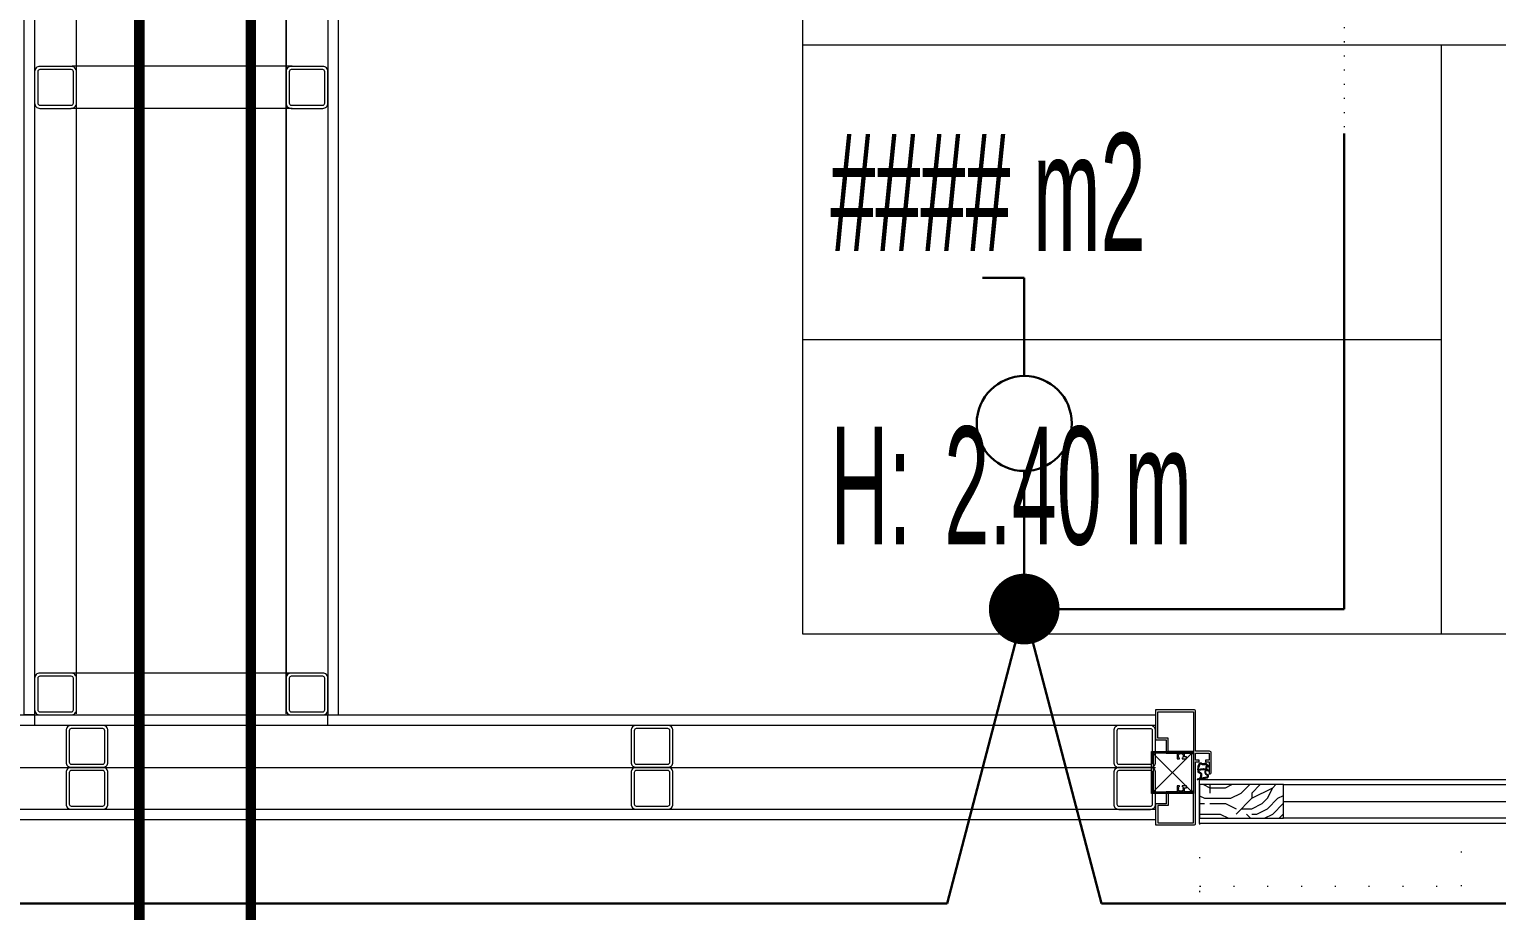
# Model space of a CAD drawing. Extents: x -2012 to 34975, y -1043 to 8321.
# Drawn here: x 3221.3 to 3361.4, y 3268.8 to 3352.9 of the extents above; entities that cross this region are included whole.
import ezdxf
from ezdxf.enums import TextEntityAlignment as Align

# ---------------------------------------------------------------- set-up
doc = ezdxf.new("R2010")
doc.units = 0
doc.header["$LTSCALE"] = 25
doc.header["$PDMODE"] = 1
doc.linetypes.add('DOT2', pattern=[0.125, 0, -0.125])
doc.linetypes.add('HIDDEN2', pattern=[4.7625, 3.175, -1.5875])
doc.layers.get('0').update_dxf_attribs({"color": 9, "lineweight": 9})
for name, color, linetype, lineweight in [('06D', 9, 'Continuous', 9), ('09', 9, 'Continuous', 9), ('10', 9, 'Continuous', 9), ('11', 9, 'Continuous', 9), ('12', 9, 'Continuous', 9), ('20', 9, 'DOT2', 9), ('21', 9, 'Continuous', 9), ('21_MAHAL', 9, 'Continuous', 9), ('31', 9, 'Continuous', 9), ('33', 9, 'BATTING', 9), ('E-ANAHTAR', 7, 'Continuous', 30), ('E-KABLO', 7, 'Continuous', 30), ('E-YUKARI ÇIKAN HAT', 7, 'Continuous', 30)]:
    doc.layers.add(name, color=color, linetype=linetype, lineweight=lineweight)
doc.styles.add('Arial', font='arial.ttf', dxfattribs={"height": 2.5})
doc.styles.add('MuuM_TEXT-STANDART', font='ARIALN.TTF')
doc.styles.add('TX-TEXT', font='')
doc.styles.get('TX-TEXT').set_extended_font_data('TrSah Futura Lt BT')
doc.linetypes.add('BATTING', pattern='A,0.0001,-0.1,[134,ltypeshp.shx,S=0.1,R=0,X=-0.1,Y=0],-0.2,[134,ltypeshp.shx,S=0.1,R=180,X=0.1,Y=0],-0.1', length=0.4001)

# ---------------------------------------------------------------- blocks, each defined once
blk = doc.blocks.new('Prf-40x40')
for points in [[(1.5, -2), (-1.5, -2, -0.414214), (-2, -1.5), (-2, 1.5, -0.414214), (-1.5, 2), (1.5, 2, -0.414214), (2, 1.5), (2, -1.5, -0.414214)], [(1.5, -1.7), (-1.5, -1.7, -0.414214), (-1.7, -1.5), (-1.7, 1.5, -0.414214), (-1.5, 1.7), (1.5, 1.7, -0.414214), (1.7, 1.5), (1.7, -1.5, -0.414214)]]:
    blk.add_lwpolyline(points, format="xyb", close=True)
blk.add_point((0, 0))
blk = doc.blocks.new('p-korkasa_40x40')
at = {"layer": '10'}
for points in [[(-2, -2), (-2, -2, 4.557572), (-2, -2), (2, -2, 6.895317), (2, -2), (2, -2), (2, 2), (-2, 2), (-2, -2)], [(-1.85, -1.85), (-1.85, 1.85), (1.85, 1.85), (1.85, -1.85), (-1.85, -1.85, -4.556435), (-1.85, -1.85)]]:
    blk.add_lwpolyline(points, format="xyb", close=True, dxfattribs=at)
for points in [[(2, -2), (-2, 2)], [(2, 2), (-2, -1.97)]]:
    blk.add_lwpolyline(points, dxfattribs=at)
blk = doc.blocks.new('p-krt-100lukahsapkapi')
at = {"layer": '09'}
h = blk.add_hatch(dxfattribs=at)
h.set_pattern_fill('LOGEND', color=256, scale=10, style=0)
h.set_pattern_definition([(360, (-13216.04, 12680.983), (10, -10), [3, -7]), (360, (-13216.04, 12680.483), (10, -10), [3, -7]), (360, (-13215.54, 12679.483), (10, -10), [2, -8]), (360, (-13215.04, 12678.483), (10, -10), [1.5, -8.5]), (360, (-13215.04, 12677.483), (10, -10), [1, -9]), (360, (-13217.54, 12676.483), (10, -10), [0.5, -2.5, 0.5, -6.5]), (360, (-13216.04, 12675.983), (10, -10), [0.5, -4, 1.5, -4]), (360, (-13214.04, 12675.483), (10, -10), [0.5, -0.5, 0.5, -8.5]), (360, (-13214.54, 12674.983), (10, -10), [0.5, -9.5]), (360, (-13215.04, 12673.983), (10, -10), [1.5, -8.5]), (360, (-13215.04, 12672.983), (10, -10), [2, -8]), (360, (-13215.54, 12671.983), (10, -10), [2.5, -3, 0.5, -4]), (270, (-13219.54, 12677.983), (-10, -10), [0.5, -1, 2.5, -6]), (270, (-13219.04, 12676.983), (-10, -10), [0.5, -0.5, 1.5, -7.5]), (270, (-13218.54, 12672.983), (-10, -10), [1, -9]), (270, (-13218.04, 12676.983), (-10, -10), [2, -3, 0.5, -4.5]), (270, (-13217.54, 12671.483), (-10, -10), [0.5, -9.5]), (270, (-13217.04, 12676.483), (-10, -10), [1.5, -8.5]), (270, (-13216.04, 12675.983), (-10, -10), [1, -9]), (270, (-13215.04, 12675.983), (-10, -10), [0.5, -1.5, 1.5, -6.5]), (270, (-13214.54, 12675.483), (-10, -10), [0.5, -9.5]), (270, (-13214.04, 12677.483), (-10, -10), [1.4, -8.6]), (270, (-13213.54, 12679.483), (-10, -10), [1, -9]), (270, (-13212.54, 12675.483), (-10, -10), [0.5, -9.5]), (270, (-13211.54, 12675.983), (-10, -10), [1.5, -8.5]), (270, (-13210.54, 12675.983), (-10, -10), [1.5, -8.5]), (315, (-13212.0395, 12679.983), (-3e-15, -10), [0.7071, -0.7071, 0.7071, -12.0208356]), (315, (-13214.0395, 12677.483), (-3e-15, -10), [1.4142, -12.7279356]), (315, (-13218.0395, 12672.483), (-3e-15, -10), [1.4142, -12.7279356]), (315, (-13216.0395, 12674.983), (-3e-15, -10), [1.4142, -12.7279356]), (315, (-13215.5395, 12676.983), (-3e-15, -10), [1.4142, -12.7279356]), (315, (-13212.5395, 12678.983), (-3e-15, -10), [1.4142, -12.7279356]), (315, (-13213.5395, 12678.483), (-3e-15, -10), [2.12132, -12.0208156]), (315, (-13216.5395, 12673.983), (-3e-15, -10), [0.7071, -13.4350356]), (315, (-13217.0395, 12672.983), (-3e-15, -10), [0.7071, -13.4350356]), (315, (-13213.0395, 12672.983), (-3e-15, -10), [0.7071, -13.4350356]), (315, (-13217.0395, 12677.983), (-3e-15, -10), [0.7071, -13.4350356]), (315, (-13211.5395, 12674.483), (-3e-15, -10), [0.7071, -13.4350356]), (315, (-13215.0395, 12675.483), (-3e-15, -10), [0.7071, -13.4350356]), (315, (-13214.0395, 12674.483), (-3e-15, -10), [0.7071, -13.4350356]), (225, (-13214.5395, 12676.483), (-10, 3e-15), [0.7071, -0.7071, 2.12132, -10.6066156]), (225, (-13213.0395, 12676.483), (-10, 3e-15), [0.7071, -13.4350356]), (225, (-13213.0395, 12679.983), (-10, 3e-15), [0.7071, -13.4350356]), (225, (-13215.0395, 12677.483), (-10, 3e-15), [0.7071, -13.4350356]), (225, (-13213.5395, 12675.483), (-10, 3e-15), [0.7071, -13.4350356]), (225, (-13216.0395, 12677.983), (-10, 3e-15), [0.7071, -13.4350356]), (225, (-13212.0395, 12677.983), (-10, 3e-15), [0.7071, -13.4350356]), (225, (-13219.0395, 12680.983), (-10, 3e-15), [0.7071, -13.4350356]), (225, (-13218.5395, 12680.483), (-10, 3e-15), [1.4142, -12.7279356]), (225, (-13218.0395, 12679.983), (-10, 3e-15), [1.4142, -12.7279356]), (225, (-13217.0395, 12679.983), (-10, 3e-15), [1.4142, -12.7279356]), (225, (-13216.5395, 12678.983), (-10, 3e-15), [1.4142, -12.7279356]), (225, (-13212.5395, 12674.983), (-10, 3e-15), [1.4142, -12.7279356]), (225, (-13210.5395, 12679.983), (-10, 3e-15), [1.4142, -12.7279356]), (225, (-13210.0395, 12671.983), (-10, 3e-15), [1.4142, -12.7279356]), (225, (-13210.0395, 12672.983), (-10, 3e-15), [1.4142, -12.7279356]), (225, (-13211.0395, 12673.483), (-10, 3e-15), [1.4142, -12.7279356]), (225, (-13218.0395, 12673.483), (-10, 3e-15), [2.12132, -12.0208156]), (225, (-13211.5395, 12674.483), (-10, 3e-15), [2.12132, -12.0208156]), (333.43495, (-13217.0395, 12671.483), (10, -4e-09), [1.118, -21.24268]), (333.43495, (-13217.0395, 12676.483), (10, -4e-09), [1.118, -21.24268]), (333.43495, (-13216.0395, 12673.483), (10, -4e-09), [1.118, -21.24268]), (333.43495, (-13213.0395, 12680.483), (10, -4e-09), [1.118, -21.24268]), (333.43495, (-13213.5395, 12679.483), (10, -4e-09), [1.118, -21.24268]), (333.43495, (-13216.5395, 12677.483), (10, -4e-09), [1.118, -21.24268]), (333.43495, (-13216.5395, 12672.483), (10, -4e-09), [1.118, -21.24268]), (333.43495, (-13213.5395, 12675.483), (10, -4e-09), [2.236, -20.12468]), (296.56505, (-13213.5395, 12673.983), (5e-10, -10), [1.118, -21.24268]), (296.56505, (-13212.0395, 12676.983), (5e-10, -10), [1.118, -21.24268]), (296.56505, (-13217.0395, 12674.983), (5e-10, -10), [1.118, -21.24268]), (296.56505, (-13219.0395, 12674.483), (5e-10, -10), [1.118, -21.24268]), (296.56505, (-13213.0395, 12676.483), (5e-10, -10), [1.118, -21.24268]), (296.56505, (-13214.0395, 12676.483), (5e-10, -10), [1.118, -21.24268]), (296.56505, (-13218.0395, 12674.983), (5e-10, -10), [2.236, -20.12468]), (296.56505, (-13210.5395, 12678.483), (5e-10, -10), [2.236, -20.12468]), (296.56505, (-13211.5395, 12677.983), (5e-10, -10), [2.236, -20.12468]), (243.43495, (-13219.5395, 12679.483), (-4e-09, -10), [1.118, -21.24268]), (243.43495, (-13219.5395, 12673.983), (-4e-09, -10), [1.118, -21.24268]), (243.43495, (-13217.5395, 12680.983), (-4e-09, -10), [1.118, -21.24268]), (243.43495, (-13218.5395, 12671.983), (-4e-09, -10), [1.118, -21.24268]), (243.43495, (-13217.5395, 12677.983), (-4e-09, -10), [1.118, -21.24268]), (243.43495, (-13215.5395, 12676.983), (-4e-09, -10), [1.118, -21.24268]), (243.43495, (-13214.5395, 12674.983), (-4e-09, -10), [1.118, -21.24268]), (243.43495, (-13219.0395, 12678.983), (3.2e-06, -10.0000016), [1.118, -21.24268]), (243.43495, (-13216.5395, 12677.483), (-4e-09, -10), [1.118, -21.24268]), (243.43495, (-13213.5395, 12678.483), (-4e-09, -10), [1.118, -21.24268]), (243.43495, (-13212.5395, 12677.483), (-4e-09, -10), [1.118, -21.24268]), (243.43495, (-13210.5395, 12674.483), (-4e-09, -10), [1.118, -21.24268]), (243.43495, (-13218.0395, 12671.483), (-4e-09, -10), [1.118, -21.24268]), (243.43495, (-13219.5395, 12671.983), (-4e-09, -10), [2.236, -20.12468]), (243.43495, (-13218.0395, 12678.983), (-4e-09, -10), [2.236, -20.12468]), (206.56505, (-13219.5395, 12680.483), (-10, -5e-10), [1.118, -21.24268]), (206.56505, (-13211.0395, 12680.983), (-10, -5e-10), [1.118, -21.24268]), (206.56505, (-13211.5395, 12675.983), (-10, -5e-10), [1.118, -21.24268]), (206.56505, (-13215.5395, 12679.483), (-10, -5e-10), [1.118, -21.24268]), (206.56505, (-13216.0395, 12680.483), (-10, -5e-10), [1.118, -21.24268]), (206.56505, (-13215.0395, 12678.483), (-10, -5e-10), [1.118, -21.24268]), (206.56505, (-13212.0395, 12672.483), (-10, -5e-10), [1.118, -21.24268]), (206.56505, (-13211.0395, 12671.983), (-10, -5e-10), [2.236, -20.12468])])
h.paths.add_polyline_path([(6.65, -4.2), (6.65, -12.2), (9.85, -12.2), (9.85, -4.2)])
at = {"layer": '10'}
h = blk.add_hatch(color=256, dxfattribs=at)
edge = h.paths.add_edge_path()
edge.add_spline(control_points=[(4.94, -5.09), (4.89, -5.05), (4.79, -4.98), (4.7, -4.87), (4.59, -4.78), (4.64, -4.67), (4.68, -4.57), (4.66, -4.46), (4.59, -4.38), (4.59, -4.29), (4.59, -4.17), (4.75, -4.1), (4.92, -4.02), (5.16, -4), (5.32, -4.02), (5.46, -4.01), (5.48, -4.13), (5.56, -4.2), (5.64, -4.31), (5.77, -4.29), (5.89, -4.27), (6.03, -4.23), (6.08, -4.11), (6.13, -3.93), (6.15, -3.98), (6.16, -4)], knot_values=[0, 0, 0, 0, 1.972481, 3.574486, 4.459232, 5.627327, 6.631388, 7.787073, 8.750153, 9.776377, 10.52172, 11.983185, 14.349038, 16.622963, 18.666606, 19.53266, 20.303207, 21.531065, 22.895002, 24.140503, 24.941405, 26.576439, 28.121431, 29.408424, 30.069043, 30.069043, 30.069043, 30.069043], degree=3, periodic=0)
edge.add_arc((6.14, -4.01), 0.02, 350.3039, 376.2766, ccw=False)
edge.add_line((6.16, -4.01), (5.99, -4.96))
edge.add_spline(control_points=[(5.99, -4.96), (5.95, -4.99), (5.88, -5.04), (5.78, -5.05), (5.72, -5.03), (5.72, -5.03), (5.7, -4.96), (5.7, -4.96)], knot_values=[0, 0, 0, 0, 0.223005, 0.446978, 0.802266, 1.018677, 1.060394, 1.060394, 1.060394, 1.060394], degree=3, periodic=0)
edge.add_arc((5.47, -5.02), 0.24, 372.8446, 501.1424)
edge.add_spline(control_points=[(5.28, -4.86), (5.3, -4.89), (5.29, -4.95), (5.35, -5.05), (5.23, -5.04), (5.22, -4.85), (5.06, -4.91), (4.82, -4.9), (4.95, -5.02), (4.95, -5.07), (4.94, -5.09)], knot_values=[1.684533, 1.684533, 1.684533, 1.684533, 1.827513, 2.001132, 2.034133, 2.383878, 2.57075, 2.817302, 2.995365, 3.101802, 3.101802, 3.101802, 3.101802], degree=3, periodic=0)
edge = h.paths.add_edge_path(flags=16)
edge.add_spline(control_points=[(5.97, -4.31), (5.95, -4.32), (5.93, -4.34), (5.89, -4.36), (5.88, -4.37), (5.87, -4.37)], knot_values=[4.696286, 4.696286, 4.696286, 4.696286, 4.796123, 4.796123, 4.85442, 4.85442, 4.85442, 4.85442], degree=3, periodic=0)
edge.add_spline(control_points=[(5.87, -4.37), (5.87, -4.37), (5.87, -4.37), (5.86, -4.37), (5.85, -4.37), (5.83, -4.38), (5.82, -4.38), (5.81, -4.38), (5.8, -4.38), (5.77, -4.38), (5.75, -4.39), (5.71, -4.39), (5.69, -4.39), (5.65, -4.38), (5.64, -4.38), (5.61, -4.37), (5.59, -4.36), (5.56, -4.34), (5.55, -4.33), (5.52, -4.31), (5.51, -4.29), (5.49, -4.27), (5.49, -4.26), (5.47, -4.24), (5.46, -4.23), (5.44, -4.21), (5.43, -4.18), (5.41, -4.16)], knot_values=[3.795206, 3.795206, 3.795206, 3.795206, 3.825435, 3.825435, 3.876176, 3.876176, 3.92312, 3.92312, 3.970064, 3.970064, 4.05608, 4.05608, 4.142095, 4.142095, 4.181856, 4.181856, 4.244412, 4.244412, 4.309456, 4.309456, 4.374501, 4.374501, 4.4364, 4.4364, 4.4983, 4.4983, 4.605733, 4.605733, 4.605733, 4.605733], degree=3, periodic=0)
edge.add_arc((5.34, -4.19), 0.076, 386.2267, 512.7778)
edge.add_arc((6.25, -4.58), 1.06, 156.6238, 191.1623)
edge.add_arc((5.23, -4.78), 0.02, 191.0999, 300.1954)
edge.add_arc((5.45, -5.06), 0.342, 24.4881, 128.8713, ccw=False)
edge.add_arc((5.83, -4.9), 0.0708, 198.1816, 359.8423)
edge.add_line((5.9, -4.9), (6, -4.33))
edge.add_arc((5.98, -4.32), 0.02, 350.3039, 494.3622)
edge = h.paths.add_edge_path(flags=16)
edge.add_spline(control_points=[(5.1, -4.07), (5.1, -4.07), (5.09, -4.07), (5.06, -4.08), (5.03, -4.09), (4.99, -4.11), (4.99, -4.11), (4.99, -4.11)], knot_values=[2.606882, 2.606882, 2.606882, 2.606882, 2.618309, 2.618309, 2.814705, 2.814705, 2.821436, 2.821436, 2.821436, 2.821436], degree=3, periodic=0)
edge.add_spline(control_points=[(4.99, -4.11), (4.96, -4.12), (4.92, -4.13), (4.89, -4.14), (4.89, -4.14), (4.89, -4.14)], knot_values=[2.408074, 2.408074, 2.408074, 2.408074, 2.597739, 2.597739, 2.606882, 2.606882, 2.606882, 2.606882], degree=3, periodic=0)
edge.add_spline(control_points=[(4.89, -4.14), (4.87, -4.15), (4.86, -4.15), (4.83, -4.17), (4.81, -4.17), (4.78, -4.19), (4.77, -4.19), (4.76, -4.2)], knot_values=[2.149006, 2.149006, 2.149006, 2.149006, 2.238061, 2.238061, 2.336259, 2.336259, 2.408074, 2.408074, 2.408074, 2.408074], degree=3, periodic=0)
edge.add_spline(control_points=[(4.76, -4.2), (4.75, -4.2), (4.75, -4.2), (4.73, -4.21), (4.73, -4.21), (4.71, -4.22), (4.71, -4.22), (4.7, -4.23), (4.69, -4.23), (4.69, -4.23)], knot_values=[1.977607, 1.977607, 1.977607, 1.977607, 2.00399, 2.00399, 2.053089, 2.053089, 2.101048, 2.101048, 2.149006, 2.149006, 2.149006, 2.149006], degree=3, periodic=0)
edge.add_arc((4.7, -4.25), 0.02, 128.4336, 179.4444)
edge.add_spline(control_points=[(4.68, -4.25), (4.68, -4.25), (4.68, -4.25), (4.68, -4.26), (4.68, -4.26), (4.68, -4.28), (4.68, -4.29), (4.68, -4.3)], knot_values=[1.698781, 1.698781, 1.698781, 1.698781, 1.709176, 1.709176, 1.751194, 1.751194, 1.814824, 1.814824, 1.814824, 1.814824], degree=3, periodic=0)
edge.add_spline(control_points=[(4.68, -4.3), (4.68, -4.3), (4.68, -4.3), (4.68, -4.31), (4.68, -4.32), (4.68, -4.33), (4.68, -4.33), (4.68, -4.34), (4.68, -4.34), (4.68, -4.34), (4.69, -4.35), (4.69, -4.35), (4.69, -4.35), (4.69, -4.35), (4.69, -4.36), (4.69, -4.36), (4.69, -4.36), (4.7, -4.36)], knot_values=[1.498289, 1.498289, 1.498289, 1.498289, 1.4989, 1.4989, 1.556387, 1.556387, 1.58513, 1.58513, 1.613874, 1.613874, 1.646409, 1.646409, 1.665385, 1.665385, 1.684361, 1.684361, 1.698781, 1.698781, 1.698781, 1.698781], degree=3, periodic=0)
edge.add_line((4.7, -4.36), (4.72, -4.41))
edge.add_line((4.72, -4.41), (4.75, -4.49))
edge.add_line((4.75, -4.49), (4.76, -4.57))
edge.add_line((4.76, -4.57), (4.74, -4.67))
edge.add_spline(control_points=[(4.74, -4.67), (4.74, -4.68), (4.73, -4.69), (4.72, -4.72), (4.72, -4.73), (4.71, -4.75)], knot_values=[0.932214, 0.932214, 0.932214, 0.932214, 0.972815, 0.972815, 1.05928, 1.05928, 1.05928, 1.05928], degree=3, periodic=0)
edge.add_arc((4.73, -4.75), 0.02, 155.8712, 228.8124)
edge.add_spline(control_points=[(4.72, -4.77), (4.72, -4.77), (4.73, -4.78), (4.74, -4.79), (4.74, -4.79), (4.74, -4.79)], knot_values=[0.619149, 0.619149, 0.619149, 0.619149, 0.680038, 0.680038, 0.680134, 0.680134, 0.680134, 0.680134], degree=3, periodic=0)
edge.add_line((4.74, -4.79), (4.77, -4.82))
edge.add_arc((4.82, -4.76), 0.076, 225.6174, 248.1751)
edge.add_line((4.8, -4.83), (4.87, -4.84))
edge.add_line((4.87, -4.84), (4.95, -4.83))
edge.add_line((4.95, -4.83), (5.03, -4.83))
edge.add_line((5.03, -4.83), (5.08, -4.83))
edge.add_line((5.08, -4.83), (5.08, -4.83))
edge.add_arc((5.07, -4.75), 0.076, 277.7459, 367.2282)
edge.add_line((5.15, -4.74), (5.15, -4.74))
edge.add_line((5.15, -4.74), (5.13, -4.68))
edge.add_line((5.13, -4.68), (5.12, -4.58))
edge.add_line((5.12, -4.58), (5.13, -4.46))
edge.add_line((5.13, -4.46), (5.13, -4.39))
edge.add_line((5.13, -4.39), (5.16, -4.25))
edge.add_arc((6.11, -4.53), 0.983, 158.9159, 163.3259, ccw=False)
edge.add_arc((5.12, -4.15), 0.076, 336.3055, 465.435)
for p, q in [((6.16, -4.01), (5.99, -4.96)), ((4.83, -4.84), (5.08, -4.83)), ((6, -4.33), (5.9, -4.9))]:
    blk.add_line(p, q, dxfattribs=at)
blk.add_lwpolyline([(2.35, 0, -0.414214), (2.38, -0.02), (2.38, -1), (3.61, -1, -0.414214), (3.64, -1.02), (3.64, -2.05), (4.2, -2.05), (4.2, -2.28), (4.09, -2.28), (4.13, -2.24, 0.091673), (4.05, -2.17), (4.02, -2.2, 0.288261), (3.78, -2.2), (3.74, -2.17, 0.091673), (3.67, -2.24), (3.71, -2.28, 0.288261), (3.71, -2.52), (3.67, -2.55, 0.091673), (3.74, -2.62), (3.78, -2.59, 0.288261), (4.02, -2.59), (4.05, -2.62, 0.091673), (4.13, -2.55), (4.09, -2.52), (4.2, -2.52), (4.2, -2.92, -0.414214), (4.17, -2.95), (4.02, -2.95, -0.414214), (4, -2.92), (4, -2.75), (3.64, -2.75), (3.64, -3.45, 0.414214), (3.79, -3.6), (7.17, -3.6, 0.414214), (7.32, -3.45), (7.32, -2.75), (6.96, -2.75), (6.96, -2.92, -0.414214), (6.94, -2.95), (6.79, -2.95, -0.414214), (6.76, -2.92), (6.76, -2.52), (6.87, -2.52), (6.83, -2.55, 0.091673), (6.91, -2.62), (6.94, -2.59, 0.288261), (7.18, -2.59), (7.22, -2.62, 0.091673), (7.29, -2.55), (7.25, -2.52, 0.288261), (7.25, -2.28), (7.29, -2.24, 0.091673), (7.22, -2.17), (7.18, -2.2, 0.288261), (6.94, -2.2), (6.91, -2.17, 0.091673), (6.83, -2.24), (6.87, -2.28), (6.76, -2.28), (6.76, -2.05), (7.32, -2.05), (7.32, -1.02, -0.414214), (7.34, -1), (8.48, -1), (8.48, -0.02, -0.414214), (8.5, 0), (10.47, 0, -0.414214), (10.5, -0.02), (10.5, -3.65, -0.414214), (10.35, -3.8), (4.48, -3.8), (4.48, -4.12, -0.414214), (4.45, -4.15), (4.32, -4.15, -0.414214), (4.3, -4.12), (4.3, -3.8), (3.64, -3.8), (3.64, -5.12), (4.3, -5.12), (4.3, -4.79, -0.414214), (4.32, -4.77), (4.45, -4.77, -0.414214), (4.48, -4.79), (4.48, -5.12), (5.62, -5.12), (5.62, -5.15, -0.414214), (5.47, -5.3), (3.61, -5.3, -0.414214), (3.46, -5.15), (3.46, -3.8), (-0.35, -3.8, -0.414214), (-0.5, -3.65), (-0.5, -0.02, -0.414214), (-0.48, 0)], format="xyb", close=True, dxfattribs=at)
for points in [[(-0.3, -0.2), (-0.3, -3.6), (3.48, -3.6), (3.48, -1.18), (2.22, -1.18), (2.22, -0.2)], [(7.48, -1.18), (8.64, -1.18), (8.64, -0.2), (10.3, -0.2), (10.3, -3.6), (7.48, -3.6)]]:
    blk.add_lwpolyline(points, close=True, dxfattribs=at)
blk.add_lwpolyline([(5.19, -4.14), (5.16, -4.25), (5.13, -4.39), (5.13, -4.46), (5.12, -4.58), (5.13, -4.68), (5.15, -4.74), (5.13, -4.8), (5.08, -4.83), (5.03, -4.83), (4.95, -4.83), (4.87, -4.84), (4.8, -4.83), (4.77, -4.82), (4.74, -4.79), (4.71, -4.76), (4.74, -4.67), (4.76, -4.57), (4.75, -4.49), (4.72, -4.41), (4.7, -4.36), (4.68, -4.3), (4.69, -4.23), (4.76, -4.2), (4.89, -4.14), (4.99, -4.11), (5.1, -4.07), (5.18, -4.1), (5.18, -4.1), (5.19, -4.14)], dxfattribs=at)
for centre, radius, start, end in [((5.12, -4.15), 0.076, 336.3055, 105.435), ((6.11, -4.53), 0.983, 158.9159, 192.4907), ((6.25, -4.58), 1.06, 156.6238, 191.1647), ((5.34, -4.19), 0.076, 26.2267, 152.7778), ((4.7, -4.25), 0.02, 128.4336, 173.2033), ((4.73, -4.75), 0.02, 158.8417, 227.7427), ((4.82, -4.76), 0.076, 225.6174, 270.7329), ((5.07, -4.75), 0.076, 277.7459, 5.7821), ((5.23, -4.78), 0.02, 191.2271, 300.1954), ((5.45, -5.06), 0.342, 24.4547, 128.8713), ((5.47, -5.02), 0.24, 12.8446, 141.1424), ((5.83, -4.9), 0.0708, 197.4548, 1.5695), ((5.98, -4.32), 0.02, 350.3039, 134.3622)]:
    blk.add_arc(centre, radius, start, end, dxfattribs=at)
for points, knots in [([(4.94, -5.09), (4.89, -5.05), (4.79, -4.98), (4.7, -4.87), (4.59, -4.78), (4.64, -4.67), (4.68, -4.57), (4.66, -4.46), (4.59, -4.38), (4.59, -4.29), (4.59, -4.17), (4.75, -4.1), (4.92, -4.02), (5.16, -4), (5.32, -4.02), (5.46, -4.01), (5.48, -4.13), (5.56, -4.2), (5.64, -4.31), (5.77, -4.29), (5.89, -4.27), (6.03, -4.23), (6.1, -4.11), (6.13, -3.93), (6.15, -3.98), (6.16, -4)], [0, 0, 0, 0, 1.972481, 3.574486, 4.459232, 5.627327, 6.631388, 7.787073, 8.750153, 9.776377, 10.52172, 11.983185, 14.349038, 16.622963, 18.666606, 19.53266, 20.303207, 21.531065, 22.895002, 24.140503, 24.941405, 26.576439, 28.121431, 29.408424, 30.069043, 30.069043, 30.069043, 30.069043]), ([(4.69, -4.23), (4.69, -4.23), (4.7, -4.23), (4.71, -4.22), (4.71, -4.22), (4.73, -4.21), (4.73, -4.21), (4.76, -4.2), (4.78, -4.19), (4.81, -4.17), (4.83, -4.17), (4.86, -4.15), (4.88, -4.15), (4.93, -4.13), (4.96, -4.12), (5.03, -4.09), (5.06, -4.08), (5.09, -4.07), (5.1, -4.07), (5.1, -4.07)], [1.9776074, 1.9776074, 1.9776074, 1.9776074, 2.025566, 2.025566, 2.0735245, 2.0735245, 2.1226235, 2.1226235, 2.2208216, 2.2208216, 2.3190196, 2.3190196, 2.4172177, 2.4172177, 2.6136138, 2.6136138, 2.8100099, 2.8100099, 2.8214364, 2.8214364, 2.8214364, 2.8214364]), ([(5.41, -4.16), (5.43, -4.18), (5.44, -4.21), (5.46, -4.23), (5.47, -4.24), (5.49, -4.26), (5.49, -4.27), (5.51, -4.29), (5.52, -4.31), (5.55, -4.33), (5.56, -4.34), (5.59, -4.36), (5.61, -4.37), (5.64, -4.38), (5.65, -4.38), (5.69, -4.39), (5.71, -4.39), (5.75, -4.39), (5.77, -4.38), (5.8, -4.38), (5.81, -4.38), (5.82, -4.38), (5.83, -4.38), (5.85, -4.37), (5.86, -4.37), (5.87, -4.37), (5.87, -4.37), (5.87, -4.37)], [3.7952058, 3.7952058, 3.7952058, 3.7952058, 3.9026393, 3.9026393, 3.9645387, 3.9645387, 4.0264381, 4.0264381, 4.0914828, 4.0914828, 4.1565275, 4.1565275, 4.2190829, 4.2190829, 4.2588441, 4.2588441, 4.3448595, 4.3448595, 4.4308749, 4.4308749, 4.4778191, 4.4778191, 4.5247633, 4.5247633, 4.5755038, 4.5755038, 4.6057333, 4.6057333, 4.6057333, 4.6057333]), ([(4.71, -4.75), (4.72, -4.73), (4.72, -4.72), (4.74, -4.69), (4.74, -4.67), (4.75, -4.64), (4.76, -4.63), (4.76, -4.59), (4.76, -4.57), (4.76, -4.53), (4.76, -4.51), (4.75, -4.47), (4.74, -4.45), (4.73, -4.42), (4.72, -4.41), (4.71, -4.4), (4.71, -4.39), (4.7, -4.37), (4.7, -4.36), (4.69, -4.36), (4.69, -4.35), (4.69, -4.35), (4.69, -4.35), (4.69, -4.35), (4.68, -4.34), (4.68, -4.34), (4.68, -4.34), (4.68, -4.33), (4.68, -4.33), (4.68, -4.32), (4.68, -4.31), (4.68, -4.29), (4.68, -4.28), (4.68, -4.26), (4.68, -4.26), (4.68, -4.25), (4.68, -4.25), (4.68, -4.25)], [0.9322139, 0.9322139, 0.9322139, 0.9322139, 1.0186789, 1.0186789, 1.0825561, 1.0825561, 1.1464333, 1.1464333, 1.2253969, 1.2253969, 1.3043605, 1.3043605, 1.37226, 1.37226, 1.4156034, 1.4156034, 1.4589469, 1.4589469, 1.5127089, 1.5127089, 1.5316849, 1.5316849, 1.5506609, 1.5506609, 1.5831957, 1.5831957, 1.6119392, 1.6119392, 1.6406827, 1.6406827, 1.6981697, 1.6981697, 1.7624109, 1.7624109, 1.8044287, 1.8044287, 1.8148244, 1.8148244, 1.8148244, 1.8148244]), ([(4.77, -4.82), (4.76, -4.81), (4.75, -4.8), (4.73, -4.78), (4.72, -4.77), (4.72, -4.77)], [0.5601748, 0.5601748, 0.5601748, 0.5601748, 0.6192452, 0.6192452, 0.6801336, 0.6801336, 0.6801336, 0.6801336]), ([(5.28, -4.86), (5.3, -4.89), (5.29, -4.95), (5.35, -5.05), (5.23, -5.04), (5.22, -4.85), (5.06, -4.91), (4.82, -4.9), (4.95, -5.02), (4.95, -5.07), (4.94, -5.09)], [1.684533, 1.684533, 1.684533, 1.684533, 1.827513, 2.001132, 2.034133, 2.383878, 2.57075, 2.817302, 2.995365, 3.101802, 3.101802, 3.101802, 3.101802]), ([(5.99, -4.96), (5.95, -4.99), (5.88, -5.04), (5.78, -5.05), (5.72, -5.03), (5.72, -5.03), (5.7, -4.96), (5.7, -4.96)], [0, 0, 0, 0, 0.223005, 0.446978, 0.802266, 1.018677, 1.060394, 1.060394, 1.060394, 1.060394]), ([(5.87, -4.37), (5.88, -4.37), (5.89, -4.36), (5.93, -4.34), (5.95, -4.32), (5.97, -4.31)], [4.6962856, 4.6962856, 4.6962856, 4.6962856, 4.7545829, 4.7545829, 4.8544198, 4.8544198, 4.8544198, 4.8544198])]:
    blk.add_open_spline(points, degree=3, knots=knots, dxfattribs=at)
at = {"layer": '12', "ltscale": 20}
for points in [[(6.15, -95.8), (10.35, -95.8), (10.35, -4.2), (6.15, -4.2)], [(9.85, -12.2), (6.65, -12.2), (6.65, -4.2), (9.85, -4.2)], [(6.65, -85.8), (9.85, -85.8), (9.85, -12.2), (6.65, -12.2)]]:
    blk.add_lwpolyline(points, close=True, dxfattribs=at)
at = {"layer": '20'}
for points in [[(10.35, -4.2), (16.35, -4.2), (16.35, -29.2), (10.35, -29.2), (10.35, -4.2)], [(10.35, -4.2), (101.95, -4.2)]]:
    blk.add_lwpolyline(points, dxfattribs=at)
blk.add_arc((11.32, -5.96), 90.64, 269.4791, 1.113, dxfattribs=at)
at = {"layer": '33', "ltscale": 0.15}
blk.add_lwpolyline([(8.25, -12.2), (8.25, -85.8)], dxfattribs=at)
at = {"layer": '10', "rotation": 270}
blk.add_blockref('p-korkasa_40x40', (5.48, -1.6), dxfattribs=at)
blk = doc.blocks.new('0_roomno2')
blk.add_lwpolyline([(19.375, -10.5), (0, -10.5), (0, 0), (19.375, 0)], close=True)
for points in [[(0, -3), (19.375, -3)], [(8.125, -3), (8.125, -10.5)], [(0, -6.75), (8.125, -6.75)]]:
    blk.add_lwpolyline(points)
at = {"style": 'MuuM_TEXT-STANDART', "width": 0.6}
blk.add_text('H:', height=1.5, dxfattribs=at).set_placement((0.35, -8.608), align=Align.MIDDLE_LEFT)
at = {"style": 'Arial'}
blk.add_attdef('ODANO', (0, 1.17), '', height=2, dxfattribs=at)
blk.add_attdef('MEKANADI', text='', height=2, dxfattribs=at).set_placement((0.35, -3), align=Align.BOTTOM_LEFT)
at = {"style": 'MuuM_TEXT-STANDART', "width": 0.6}
for tag, p in [('YER01', (10, -4.5)), ('TAVAN01', (13.75, -4.5)), ('DUVAR01', (17.5, -4.5)), ('YER02', (10, -6.75)), ('TAVAN02', (13.75, -6.75)), ('DUVAR02', (17.5, -6.75)), ('YER03', (10, -9)), ('TAVAN03', (13.75, -9)), ('DUVAR03', (17.5, -9))]:
    blk.add_attdef(tag, text='', height=1.5, dxfattribs=at).set_placement(p, align=Align.MIDDLE_CENTER)
for tag, p in [('M2', (0.35, -4.875)), ('TEMIZTAVANYUKSEKLIGI', (1.8, -8.608))]:
    blk.add_attdef(tag, text='', height=1.5, dxfattribs=at).set_placement(p, align=Align.MIDDLE_LEFT)
blk = doc.blocks.new('p-bur-VW-aydınlatma 07')
at = {"linetype": 'DOT2', "ltscale": 0.4}
for q in [(0, 25), (-25, 0), (0, -25), (25, 0)]:
    blk.add_line((0, 0), q, dxfattribs=at)
at = {"linetype": 'ByBlock'}
blk.add_lwpolyline([(0, 10), (-10, 10), (-10, -10), (10, -10), (10, 10), (0, 10)], dxfattribs=at)
at = {"insert": (16.13, 22.65), "char_height": 14, "width": 14.596, "attachment_point": 1, "style": 'TX-TEXT'}
blk.add_mtext('7', dxfattribs=at)
blk = doc.blocks.new('100_ANAHTAR')
at = {"layer": 'E-ANAHTAR', "color": 4}
for p, q in [((0, 5.645), (-0.714, 5.645)), ((0, 3.973), (0, 5.645)), ((0, 2.353), (0, 0))]:
    blk.add_line(p, q, dxfattribs=at)
blk.add_circle((0, 3.163), 0.81, dxfattribs=at)

msp = doc.modelspace()

# ---------------------------------------------------------------- linework, layer by layer
at = {"layer": '06D'}
for points in [[(3225.84, 3288), (3225.84, 3457)], [(3245.84, 3457), (3245.84, 3288)], [(3246.43, 3349.41), (3225.43, 3349.41)], [(3225.3, 3345.41), (3246.43, 3345.41)], [(3246.34, 3291.5), (3225.34, 3291.5)], [(3221.84, 3287.5), (3249.84, 3287.5)], [(3249.84, 3286.5), (3221.85, 3286.5)], [(3150.84, 3282.5), (3328.84, 3282.5)]]:
    msp.add_lwpolyline(points, dxfattribs=at)
at = {"layer": '11'}
for points in [[(3221.84, 3287.5), (3220.84, 3287.5), (3220.84, 3457.5), (3221.84, 3457.5)], [(3249.84, 3287.5), (3250.84, 3287.5), (3250.84, 3457.5), (3249.84, 3457.5)], [(3150.84, 3286.5), (3150.84, 3287.5), (3221.84, 3287.5), (3221.84, 3286.5)], [(3249.84, 3286.5), (3249.84, 3287.5), (3328.84, 3287.5), (3328.84, 3286.5)], [(3150.84, 3277.5), (3150.84, 3278.5), (3328.84, 3278.5), (3328.84, 3277.5)]]:
    msp.add_lwpolyline(points, close=True, dxfattribs=at)
at = {"layer": '21', "linetype": 'HIDDEN2', "ltscale": 0.1, "const_width": 1}
for points in [[(3030.98, 3255.65), (3231.84, 3255.65), (3231.84, 3467.5), (3030.98, 3467.5)], [(3242.47, 3255.65), (3458.32, 3255.65), (3458.32, 3467.5), (3242.47, 3467.5)]]:
    msp.add_lwpolyline(points, close=True, dxfattribs=at)
at = {"layer": '33', "ltscale": 0.3}
for points in [[(3225.84, 3287.6), (3225.84, 3457.4)], [(3245.84, 3287.6), (3245.84, 3457.4)], [(3150.94, 3282.5), (3328.74, 3282.5)]]:
    msp.add_lwpolyline(points, dxfattribs=at)
at = {"layer": 'E-KABLO', "color": 6}
for p, q in [((3346.84, 3343), (3346.84, 3297.61)), ((3316.3, 3297.61), (3308.94, 3269.5)), ((3316.3, 3297.61), (3346.84, 3297.61)), ((3316.3, 3297.61), (3323.66, 3269.5)), ((3308.94, 3269.5), (3171.4, 3269.5)), ((3461.84, 3269.5), (3323.66, 3269.5))]:
    msp.add_line(p, q, dxfattribs=at)
at = {"layer": 'E-YUKARI ÇIKAN HAT', "color": 4, "linetype": 'Continuous', "const_width": 3.38}
msp.add_lwpolyline([(3314.61, 3297.61, 1), (3317.98, 3297.61, 1)], format="xyb", close=True, dxfattribs=at)

# ---------------------------------------------------------------- block references
at = {"layer": '10', "xscale": -1, "rotation": 90}
for name, p in [('Prf-40x40', (3223.84, 3347.4)), ('Prf-40x40', (3247.84, 3347.4)), ('Prf-40x40', (3223.84, 3289.5)), ('Prf-40x40', (3247.84, 3289.5)), ('p-krt-100lukahsapkapi', (3328.84, 3287.5))]:
    msp.add_blockref(name, p, dxfattribs=at)
at = {"layer": '10', "xscale": -1}
for p in [(3226.84, 3284.5), (3280.77, 3284.5), (3326.84, 3284.49), (3226.84, 3280.5), (3280.77, 3280.5), (3326.84, 3280.49)]:
    msp.add_blockref('Prf-40x40', p, dxfattribs=at)
at = {"layer": '21_MAHAL'}
ref = msp.add_blockref('0_roomno2', (3295.16, 3373.96), dxfattribs=dict(at, xscale=7.5, yscale=7.5, zscale=7.5))
ref.add_attrib('M2', '#### m2', dxfattribs={"layer": '0', "height": 11.25, "style": 'MuuM_TEXT-STANDART', "width": 0.6}).set_placement((3297.79, 3337.4), align=Align.MIDDLE_LEFT)
ref.add_attrib('TEMIZTAVANYUKSEKLIGI', '2.40 m', dxfattribs={"layer": '0', "height": 11.25, "style": 'MuuM_TEXT-STANDART', "width": 0.6}).set_placement((3308.66, 3309.4), align=Align.MIDDLE_LEFT)
at = {"layer": '31', "linetype": 'ByBlock'}
msp.add_blockref('p-bur-VW-aydınlatma 07', (3346.84, 3368), dxfattribs=at)
at = {"layer": 'E-ANAHTAR', "xscale": 5.599999999999998, "yscale": 5.599999999999998, "zscale": 5.599999999999998}
msp.add_blockref('100_ANAHTAR', (3316.3, 3297.61), dxfattribs=at)

doc.saveas('drawing.dxf')
